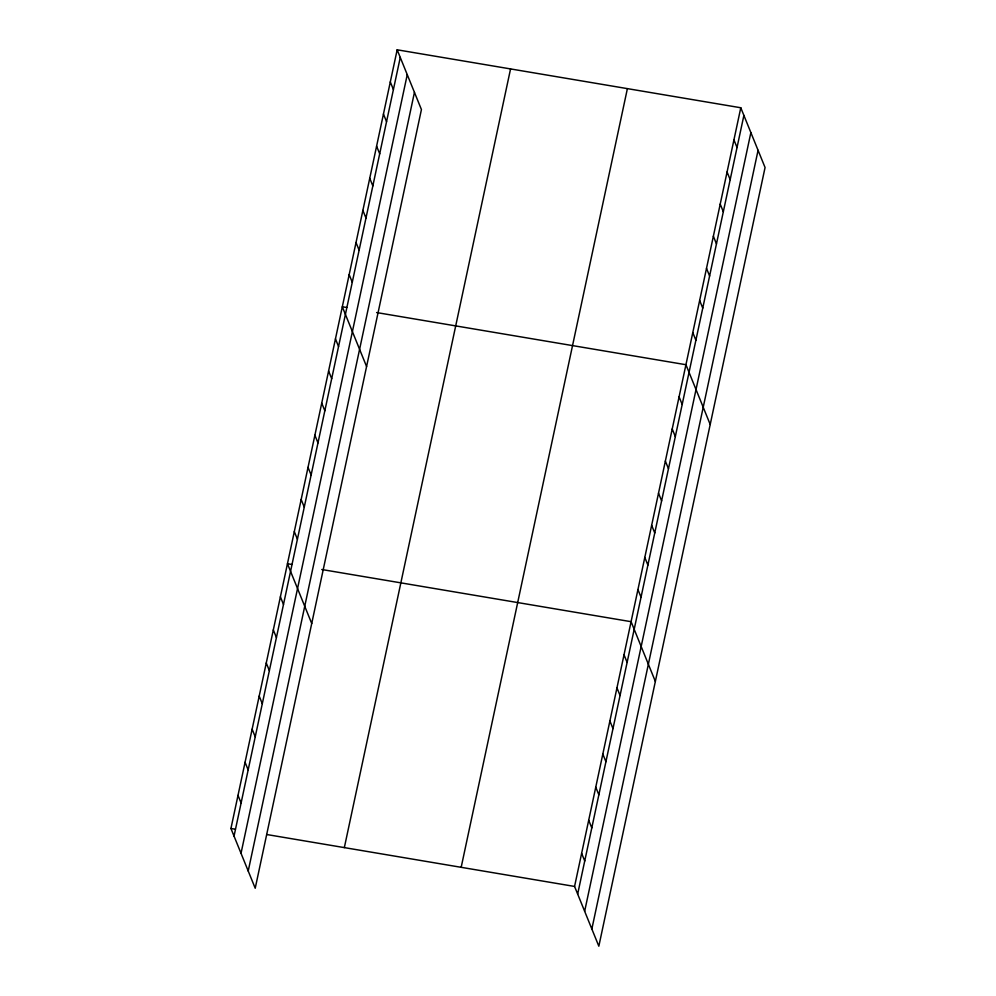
<?xml version="1.0" encoding="UTF-8"?>
<svg xmlns="http://www.w3.org/2000/svg" width="996" height="996" viewBox="0 0 996 996"><rect width="100%" height="100%" fill="white"/><g stroke="black" fill="none" stroke-linecap="round" stroke-linejoin="round"><path stroke-width="1.49" d="M397.167 49.8L421.433 109.56L255.213 888.245L230.935 828.485L397.167 49.8L740.787 107.755L765.065 167.515L598.833 946.2L574.567 886.44L740.787 107.755M234.035 836.117L400.268 57.432M241.02 853.311L407.252 74.638M248.216 871.039L414.448 92.354M344.342 847.608L510.562 68.923M461.173 867.317L627.393 88.632M577.668 894.072L743.888 115.399M584.652 911.278L750.872 132.593M591.848 928.994L758.068 150.321M346.782 307.515L342.313 306.768L366.578 366.528M376.625 312.557L685.945 364.723L710.21 424.483M291.928 564.483L287.458 563.724L311.723 623.484M321.77 569.513L631.091 621.691L655.356 681.451M230.935 828.485L235.417 829.232M266.754 834.524L574.567 886.44M733.94 139.876L737.04 147.52M727.08 171.997L730.18 179.641M720.22 204.118L723.32 211.75M713.373 236.239L716.46 243.871M706.513 268.36L709.613 275.992M699.653 300.481L702.753 308.113M692.793 332.602L695.893 340.234M679.085 396.844L682.185 404.476M672.225 428.965L675.325 436.597M665.365 461.086L668.465 468.718M658.518 493.207L661.618 500.839M651.658 525.328L654.758 532.96M644.798 557.449L647.898 565.081M637.938 589.57L641.038 597.202M624.019 654.783L627.119 662.415M390.308 81.921L393.408 89.553M616.96 687.875L620.06 695.507M383.448 114.042L386.548 121.674M376.6 146.163L379.7 153.795M609.888 720.967L612.988 728.599M369.74 178.284L372.84 185.916M602.829 754.072L605.929 761.703M362.88 210.405L365.98 218.037M595.757 787.164L598.857 794.796M356.02 242.526L359.12 250.158M588.698 820.256L591.798 827.888M349.173 274.647L352.273 282.279M581.639 853.348L584.739 860.98M335.453 338.889L338.553 346.521M328.593 371.01L331.693 378.642M321.745 403.131L324.845 410.763M314.885 435.252L317.985 442.884M308.025 467.373L311.126 475.005M301.166 499.494L304.266 507.126M294.318 531.615L297.418 539.247M280.399 596.828L283.487 604.46M273.327 629.92L276.427 637.552M266.268 663.012L269.368 670.644M259.197 696.104L262.297 703.736M252.137 729.197L255.237 736.828M245.066 762.289L248.166 769.92M238.007 795.393L241.107 803.025"/></g></svg>
